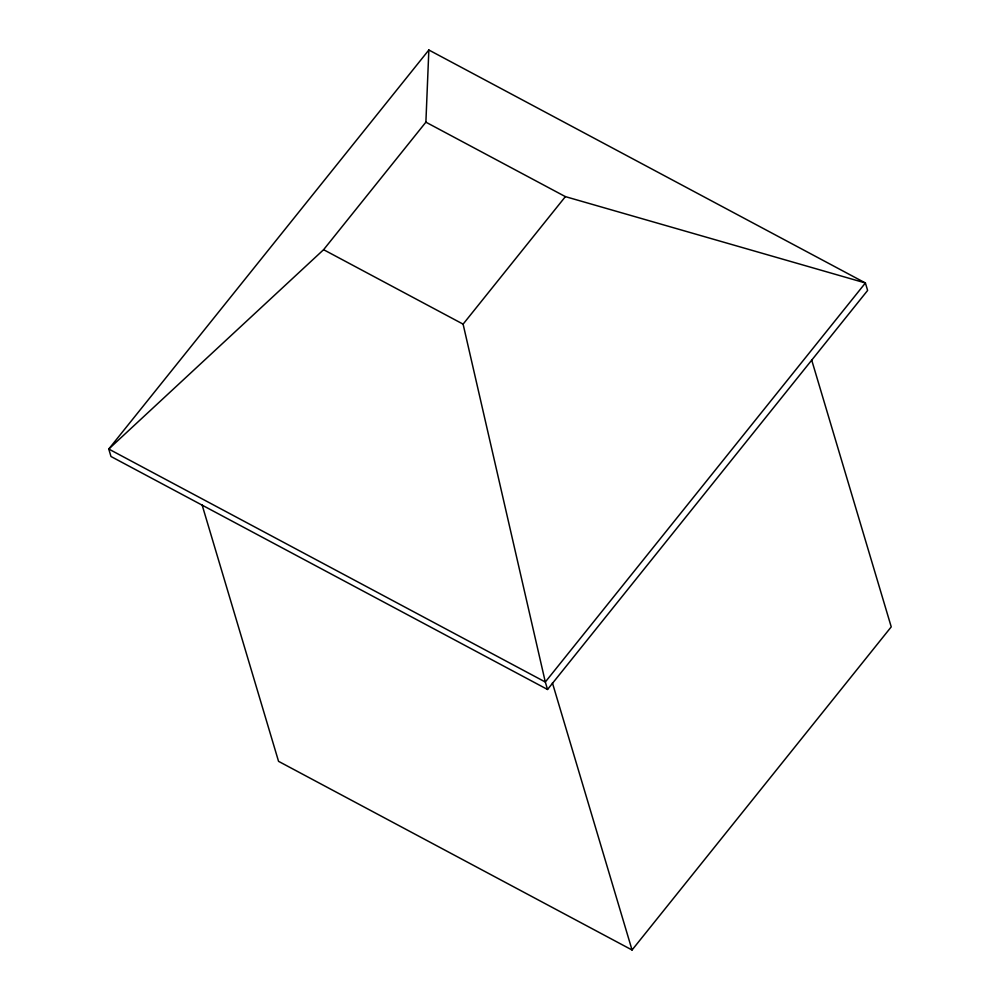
<?xml version="1.0" encoding="UTF-8"?>
<svg xmlns="http://www.w3.org/2000/svg" width="1000" height="1000" viewBox="0 0 1000 1000"><rect width="100%" height="100%" fill="white"/><g stroke="black" fill="none" stroke-linecap="round" stroke-linejoin="round"><path stroke-width="1.5" d="M547.537 689.475L545.312 682.013L108.763 449.038L323.6 249.688L425.887 122.175L428.85 50L865.4 282.975L867.625 290.438L547.537 689.475L110.988 456.5L108.763 449.038L428.85 50M463.1 324.137L565.388 196.625L865.4 282.975L545.312 682.013L463.1 324.137L323.6 249.688M202.037 504.712L278.55 761.338L632.05 950L891.237 626.875L811.612 359.8M425.887 122.175L565.388 196.625M552.425 682.925L632.05 950"/></g></svg>
